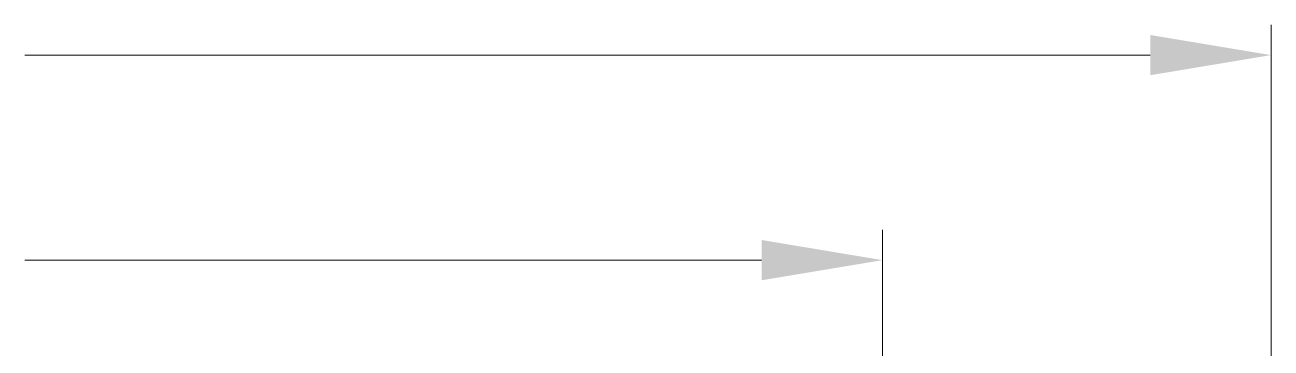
# Model space of a CAD drawing. Header units: millimetres. Extents: x -603 to 1798, y -1840 to -1013.
# Drawn here: x 1081.2 to 1138.9, y -1571.8 to -1556.9 of the extents above; entities that cross this region are included whole.
import ezdxf

# ---------------------------------------------------------------- set-up
doc = ezdxf.new("R2010")
doc.units = ezdxf.units.MM
doc.header["$MEASUREMENT"] = 0
doc.layers.get('0').update_dxf_attribs({"linetype": 'CONTINUOUS'})
doc.layers.get('Defpoints').update_dxf_attribs({"linetype": 'CONTINUOUS'})
doc.layers.add('dim', color=3, linetype='CONTINUOUS', lineweight=9)
doc.styles.add('FFS', font='simfang0.ttf', dxfattribs={"width": 0.9})
doc.dimstyles.new('YanXiu', dxfattribs={"dimtxt": 2.5, "dimasz": 2.2, "dimexe": 1, "dimexo": 0.6, "dimgap": 0.66, "dimtad": 0, "dimzin": 0, "dimdsep": 46, "dimtxsty": 'FFS', "dimcen": 0, "dimclrd": 256, "dimclre": 131, "dimclrt": 42, "dimadec": 0, "dimazin": 0, "dimtfac": 1, "dimtdec": 4, "dimtofl": 0, "dimtmove": 0, "dimatfit": 3, "dimfxl": 0, "dimtolj": 1, "dimtzin": 0, "dimlwd": 0, "dimlwe": 0, "dimarcsym": 0})

# ---------------------------------------------------------------- blocks, each defined once
blk = doc.blocks.new('*D13')
at = {"layer": 'Defpoints', "color": 0}
for p in [(-53.5, -90.131), (53.5, -90.131), (53.5, -127.91)]:
    blk.add_point(p, dxfattribs=at)
at = {"layer": 'dim', "color": 131, "lineweight": 5}
for p, q in [((-53.5, -91.53), (-53.5, -129.31)), ((53.5, -91.53), (53.5, -129.31))]:
    blk.add_line(p, q, dxfattribs=at)
at = {"layer": 'dim', "lineweight": 5}
for p, q in [((-47.9, -127.91), (-13.778, -127.91)), ((47.9, -127.91), (13.778, -127.91))]:
    blk.add_line(p, q, dxfattribs=at)
at = {"layer": 'dim'}
for points in [[(-47.9, -126.977), (-47.9, -128.844), (-53.5, -127.91)], [(47.9, -126.977), (47.9, -128.844), (53.5, -127.91)]]:
    blk.add_solid(points, dxfattribs=at)
at = {"layer": 'dim', "color": 42, "insert": (0, -127.91), "char_height": 7, "attachment_point": 5, "style": 'FFS'}
blk.add_mtext('107.00', dxfattribs=at)
blk = doc.blocks.new('*D14')
at = {"layer": 'Defpoints', "color": 0}
for p in [(-71.5, -94), (71.5, -94), (71.5, -137.41)]:
    blk.add_point(p, dxfattribs=at)
at = {"layer": 'dim', "color": 131, "lineweight": 5}
for p, q in [((-71.5, -95.399), (-71.5, -138.81)), ((71.5, -95.399), (71.5, -138.81))]:
    blk.add_line(p, q, dxfattribs=at)
at = {"layer": 'dim', "lineweight": 5}
for p, q in [((-65.9, -137.41), (-13.778, -137.41)), ((65.9, -137.41), (13.778, -137.41))]:
    blk.add_line(p, q, dxfattribs=at)
at = {"layer": 'dim'}
for points in [[(-65.9, -136.477), (-65.9, -138.344), (-71.5, -137.41)], [(65.9, -136.477), (65.9, -138.344), (71.5, -137.41)]]:
    blk.add_solid(points, dxfattribs=at)
at = {"layer": 'dim', "color": 42, "insert": (0, -137.41), "char_height": 7, "attachment_point": 5, "style": 'FFS'}
blk.add_mtext('143.00', dxfattribs=at)
blk = doc.blocks.new('u87')
at = {"layer": 'dim'}
for base, p1, p2, picture, middle in [((53.5, -127.91), (-53.5, -90.131), (53.5, -90.131), '*D13', (0, -127.91)), ((71.5, -137.41), (-71.5, -94), (71.5, -94), '*D14', (0, -137.41))]:
    dim = blk.add_linear_dim(base=base, p1=p1, p2=p2, dimstyle='YanXiu', override={"dimtxt": 7, "dimasz": 5.6, "dimexe": 1.3993, "dimexo": 1.3993, "dimgap": 1.3993}, dxfattribs=at)
    dim.commit()
    dim.dimension.update_dxf_attribs({"geometry": picture, "text_midpoint": middle, "dimtype": 160})
blk = doc.blocks.new('u43')
blk.add_blockref('u87', (-155.583, 268.987))

msp = doc.modelspace()

# ---------------------------------------------------------------- block references
at = {"rotation": 180}
msp.add_blockref('u43', (911.811, -1426.686), dxfattribs=at)

doc.saveas('drawing.dxf')
